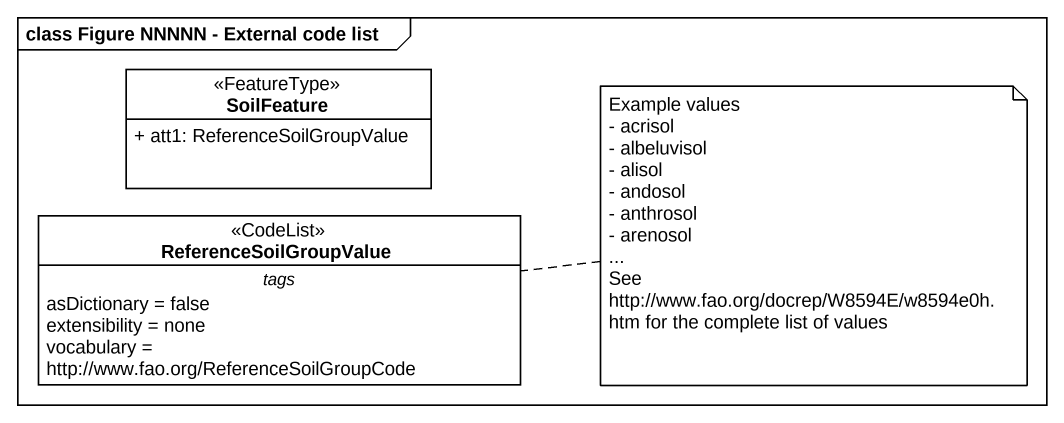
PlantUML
@startuml
mainframe class Figure NNNNN - External code list
hide circle
hide empty members
skinparam classAttributeIconSize 0
class SoilFeature <<FeatureType>> {
  + att1: ReferenceSoilGroupValue
}
class ReferenceSoilGroupValue <<CodeList>> {
  -- tags --
  asDictionary = false
  extensibility = none
  vocabulary = http://www.fao.org/ReferenceSoilGroupCode
}
note right of ReferenceSoilGroupValue
  Example values
  - acrisol
  - albeluvisol
  - alisol
  - andosol
  - anthrosol
  - arenosol
  ~...
  See http://www.fao.org/docrep/W8594E/w8594e0h.htm for the complete list of values
end note
@enduml
